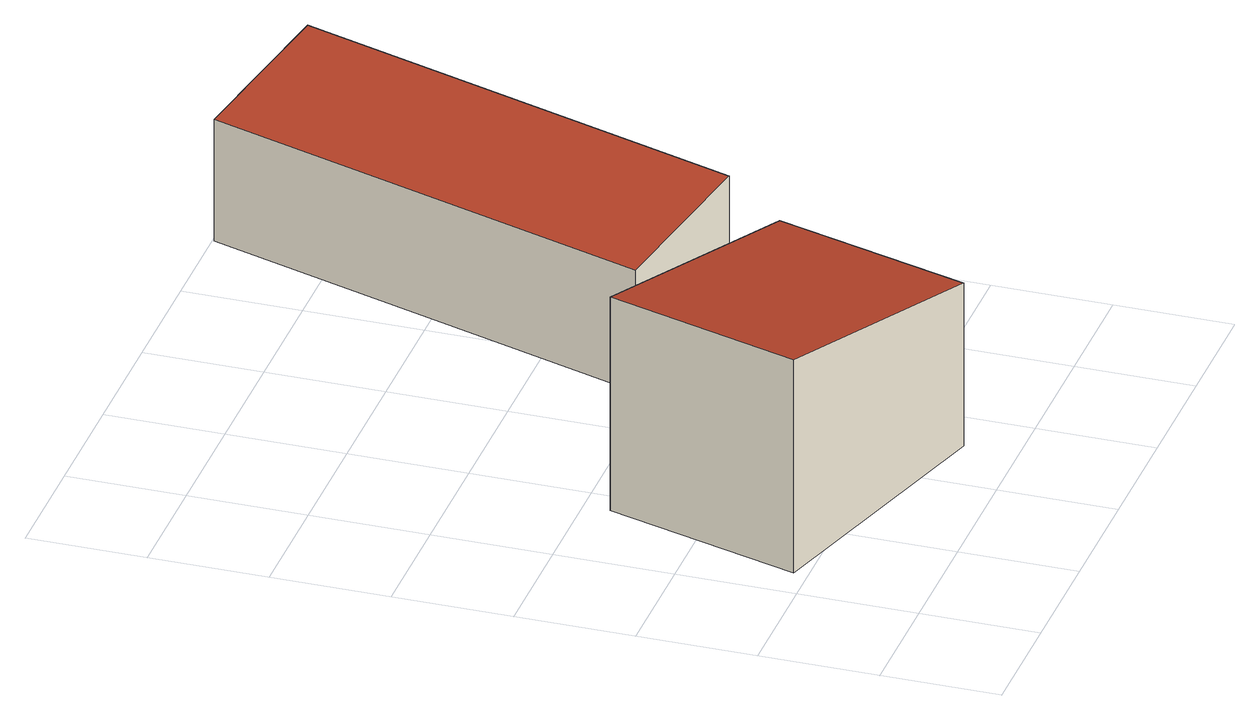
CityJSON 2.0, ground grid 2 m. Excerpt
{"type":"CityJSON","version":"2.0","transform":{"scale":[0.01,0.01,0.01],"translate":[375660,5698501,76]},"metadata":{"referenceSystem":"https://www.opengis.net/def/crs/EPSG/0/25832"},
"CityObjects":{
"building1":{"type":"Building","attributes":{"Gemeindeschluessel":"05911000","Geometrietyp2DReferenz":"3000","function":"31001_2723","roofType":"2100","measuredHeight":3.86,"storeysAboveGround":1},"geometry":[{"type":"Solid","lod":"2","boundaries":[[[[0,1,2,3]],[[4,5,1,0]],[[6,7,5,4]],[[3,2,7,6]],[[4,0,3,6]],[[1,5,7,2]]]],"semantics":{"surfaces":[{"type":"WallSurface"},{"type":"RoofSurface"},{"type":"GroundSurface"}],"values":[[0,0,0,0,1,2]]}}]},
"building2":{"type":"Building","attributes":{"Gemeindeschluessel":"05911000","Geometrietyp2DReferenz":"3000","function":"31001_2729","roofType":"2100","measuredHeight":2.7,"storeysAboveGround":1},"geometry":[{"type":"Solid","lod":"2","boundaries":[[[[8,9,10,11]],[[12,13,9,8]],[[14,15,13,12]],[[11,10,15,14]],[[12,8,11,14]],[[9,13,15,10]]]],"semantics":{"surfaces":[{"type":"WallSurface"},{"type":"RoofSurface"},{"type":"GroundSurface"}],"values":[[0,0,0,0,1,2]]}}]}
},
"vertices":[
[612,422,311],[612,422,16],[159,556,16],[159,556,402],[515,90,311],[515,90,16],[61,224,402],[61,224,16],
[443,604,283],[443,604,63],[683,527,63],[683,527,333],[688,1373,283],[688,1373,63],[928,1296,333],[928,1296,63]
]}
